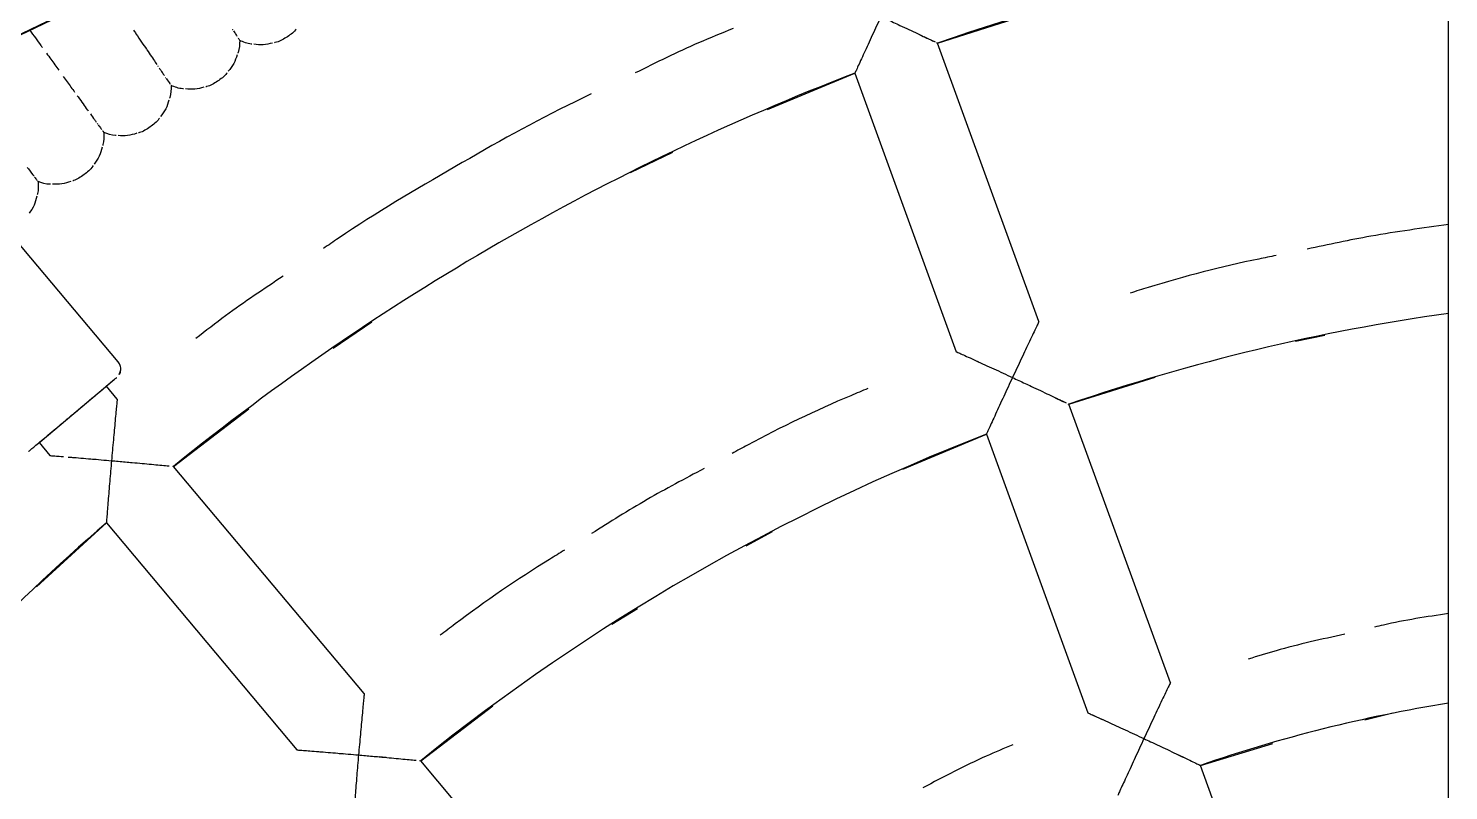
# Model space of a CAD drawing. Extents: x -360 to 379, y -342 to 365.
# Drawn here: x -21.35 to 4.52, y -106.4 to -92.52 of the extents above; entities that cross this region are included whole.
import ezdxf

# ---------------------------------------------------------------- set-up
doc = ezdxf.new("R2010")
doc.units = 0
doc.layers.get('0').update_dxf_attribs({"linetype": 'CONTINUOUS'})

msp = doc.modelspace()

# ---------------------------------------------------------------- linework, layer by layer
at = {"color": 7, "linetype": 'CONTINUOUS'}
for p, q in [((4.517, -282.988), (4.517, 306.012)), ((-23.933, -93.792), (4.517, -80.111)), ((-23.93, -93.799), (4.517, -80.116)), ((-4.793, -92.783), (-3.148, -92.265)), ((-5.158, -92.61), (-5.088, -92.643)), ((-5.043, -92.664), (-4.941, -92.713)), ((-4.914, -92.725), (-4.836, -92.763)), ((-4.812, -92.774), (-4.793, -92.783)), ((-2.945, -97.858), (-4.793, -92.783)), ((-2.945, -97.858), (-4.793, -92.783)), ((-7.89, -93.991), (-6.296, -93.33)), ((-6.296, -93.33), (-4.449, -98.406)), ((-6.296, -93.33), (-4.449, -98.406)), ((-10.384, -95.141), (-9.612, -94.773)), ((-21.182, -95.298), (-21.18, -95.3)), ((-19.714, -98.591), (-21.718, -96.203)), ((-19.714, -98.591), (-21.717, -96.204)), ((-15.797, -98.344), (-15.092, -97.86)), ((1.726, -98.213), (2.261, -98.105)), ((-4.4, -98.428), (-4.397, -98.429)), ((-19.694, -98.819), (-19.668, -98.737)), ((-4.07, -98.579), (-4.043, -98.591)), ((-21.138, -100.047), (-19.943, -99.045)), ((-19.932, -99.035), (-19.781, -98.908)), ((-19.733, -99.269), (-19.93, -99.034)), ((-19.733, -99.269), (-19.93, -99.034)), ((-2.398, -99.362), (-0.825, -98.871)), ((-2.649, -99.243), (-2.526, -99.301)), ((-2.523, -99.303), (-2.448, -99.338)), ((-18.705, -100.495), (-17.336, -99.445)), ((-2.417, -99.353), (-2.398, -99.362)), ((-0.551, -104.438), (-2.398, -99.362)), ((-0.551, -104.438), (-2.398, -99.362)), ((-21.156, -100.062), (-20.959, -100.297)), ((-21.156, -100.062), (-20.959, -100.297)), ((-5.423, -100.544), (-3.902, -99.91)), ((-3.902, -99.91), (-2.054, -104.985)), ((-3.902, -99.91), (-2.054, -104.985)), ((-20.544, -100.331), (-20.513, -100.333)), ((-18.726, -100.492), (-18.705, -100.495)), ((-15.233, -104.632), (-18.705, -100.495)), ((-15.233, -104.632), (-18.705, -100.495)), ((-21.202, -102.688), (-19.93, -101.523)), ((-19.93, -101.523), (-16.459, -105.66)), ((-19.93, -101.523), (-16.459, -105.66)), ((-8.279, -101.941), (-7.8, -101.68)), ((-10.722, -103.367), (-10.256, -103.083)), ((-14.204, -105.858), (-12.894, -104.858)), ((-2.005, -105.007), (-1.854, -105.076)), ((2.992, -105.11), (3.503, -104.988)), ((-16.044, -105.693), (-16.014, -105.696)), ((-0.401, -105.752), (-0.289, -105.805)), ((-0.003, -105.942), (1.316, -105.542)), ((-14.225, -105.856), (-14.204, -105.858)), ((-10.732, -109.995), (-14.204, -105.858)), ((-10.732, -109.995), (-14.204, -105.858)), ((1.844, -111.018), (-0.003, -105.942)), ((1.844, -111.018), (-0.003, -105.942))]:
    msp.add_line(p, q, dxfattribs=at)
at = {"color": 7, "linetype": 'CONTINUOUS', "flags": 128}
for points in [[(-17.631, -92.531), (-17.63, -92.533), (-17.627, -92.537)], [(-17.537, -92.679), (-17.535, -92.682), (-17.535, -92.682)], [(-18.994, -93.198), (-18.992, -93.201), (-18.989, -93.206)], [(-18.852, -93.407), (-18.849, -93.411), (-18.849, -93.412)], [(-20.1, -94.241), (-20.092, -94.253), (-20.085, -94.263)], [(-20.185, -100.361), (-20.152, -100.363), (-20.12, -100.366)], [(-19.458, -100.424), (-19.366, -100.433), (-19.366, -100.433), (-19.366, -100.433)], [(-1.843, -105.081), (-1.808, -105.097), (-1.78, -105.109)], [(-15.687, -105.723), (-15.653, -105.726), (-15.619, -105.729)]]:
    msp.add_lwpolyline(points, dxfattribs=at)
at = {"color": 7, "linetype": 'CONTINUOUS'}
for centre, radius, start, end in [((9.698, -134.586), 44.243, 96.7247, 109.1184), ((10.118, -136.088), 45.8, 111.0009, 128.9991), ((9.732, -134.766), 37.424, 98.0107, 108.9132), ((10.118, -136.088), 38.8, 111.1814, 128.8186), ((10.118, -136.088), 45.8, 131.0009, 148.9991), ((8.788, -131.452), 26.983, 99.1082, 109.0158), ((-18.654, -146.718), 41.097, 84.6703, 84.8435)]:
    msp.add_arc(centre, radius, start, end, dxfattribs=at)
for points, knots in [([(-5.82, -92.299), (-5.874, -92.414), (-5.981, -92.644), (-6.107, -92.917), (-6.194, -93.107), (-6.249, -93.226), (-6.288, -93.313), (-6.293, -93.325), (-6.296, -93.33)], [0, 0, 0, 0, 0.248886, 0.498627, 0.624224, 0.749444, 0.874863, 1, 1, 1, 1]), ([(-5.82, -92.299), (-5.783, -92.316), (-5.668, -92.37), (-5.44, -92.477), (-5.201, -92.589), (-5.016, -92.677), (-4.915, -92.725), (-4.88, -92.742), (-4.87, -92.747)], [0, 0, 0, 0, 0.10044, 0.31325, 0.624187, 0.780397, 0.937099, 1, 1, 1, 1]), ([(-21.325, -92.546), (-21.255, -92.643), (-21.174, -92.754), (-21.104, -92.852), (-21.094, -92.865)], [0, 0, 0, 0, 0.867899, 1, 1, 1, 1]), ([(-19.436, -92.546), (-19.421, -92.569), (-19.332, -92.7), (-19.252, -92.818), (-19.198, -92.897), (-19.198, -92.898)], [0, 0, 0, 0, 0.169057, 0.994589, 1, 1, 1, 1]), ([(-17.614, -92.559), (-17.598, -92.583), (-17.57, -92.628), (-17.556, -92.649), (-17.551, -92.658)], [0, 0, 0, 0, 0.554388, 1, 1, 1, 1]), ([(-16.476, -92.532), (-16.479, -92.536), (-16.525, -92.599), (-16.593, -92.641), (-16.656, -92.681)], [0, 0, 0, 0, 0.061307, 1, 1, 1, 1]), ([(-8.515, -92.518), (-8.726, -92.603), (-9.331, -92.847), (-9.915, -93.138), (-10.296, -93.327)], [0, 0, 0, 0, 0.3486, 1, 1, 1, 1]), ([(-17.502, -92.734), (-17.503, -92.809), (-17.505, -92.889), (-17.534, -92.961), (-17.536, -92.965)], [0, 0, 0, 0, 0.941576, 1, 1, 1, 1]), ([(-17.532, -92.687), (-17.527, -92.694), (-17.504, -92.73), (-17.503, -92.732), (-17.502, -92.734)], [0, 0, 0, 0, 0.1953673, 1, 1, 1, 1]), ([(-17.278, -92.801), (-17.283, -92.801), (-17.361, -92.797), (-17.433, -92.765), (-17.502, -92.734)], [0, 0, 0, 0, 0.0584237, 1, 1, 1, 1]), ([(-16.905, -92.782), (-16.961, -92.796), (-17.072, -92.824), (-17.187, -92.81), (-17.244, -92.803)], [0, 0, 0, 0, 0.49715, 1, 1, 1, 1]), ([(-16.656, -92.681), (-16.72, -92.72), (-16.789, -92.761), (-16.865, -92.775), (-16.87, -92.776)], [0, 0, 0, 0, 0.938693, 1, 1, 1, 1]), ([(-21.019, -92.969), (-20.967, -93.04), (-20.887, -93.151), (-20.82, -93.245), (-20.796, -93.278)], [0, 0, 0, 0, 0.645014, 1, 1, 1, 1]), ([(-19.192, -92.906), (-19.137, -92.988), (-19.069, -93.087), (-19.022, -93.157), (-19.013, -93.17)], [0, 0, 0, 0, 0.8222973, 1, 1, 1, 1]), ([(-17.548, -92.997), (-17.566, -93.052), (-17.602, -93.161), (-17.674, -93.251), (-17.711, -93.295)], [0, 0, 0, 0, 0.5028497, 1, 1, 1, 1]), ([(-18.968, -93.236), (-18.949, -93.265), (-18.91, -93.323), (-18.886, -93.358), (-18.874, -93.376)], [0, 0, 0, 0, 0.493633, 1, 1, 1, 1]), ([(-17.731, -93.324), (-17.734, -93.328), (-17.779, -93.392), (-17.845, -93.437), (-17.907, -93.478)], [0, 0, 0, 0, 0.061307, 1, 1, 1, 1]), ([(-20.714, -93.392), (-20.691, -93.424), (-20.614, -93.53), (-20.552, -93.616), (-20.508, -93.676)], [0, 0, 0, 0, 0.300012, 1, 1, 1, 1]), ([(-18.841, -93.423), (-18.835, -93.432), (-18.799, -93.486), (-18.775, -93.52), (-18.769, -93.529), (-18.769, -93.529)], [0, 0, 0, 0, 0.165914, 0.999845, 1, 1, 1, 1]), ([(-18.751, -93.556), (-18.75, -93.631), (-18.75, -93.71), (-18.777, -93.783), (-18.778, -93.788)], [0, 0, 0, 0, 0.941576, 1, 1, 1, 1]), ([(-18.526, -93.616), (-18.53, -93.616), (-18.608, -93.614), (-18.682, -93.584), (-18.751, -93.556)], [0, 0, 0, 0, 0.058424, 1, 1, 1, 1]), ([(-18.153, -93.586), (-18.208, -93.602), (-18.319, -93.633), (-18.434, -93.623), (-18.491, -93.617)], [0, 0, 0, 0, 0.49715, 1, 1, 1, 1]), ([(-17.907, -93.478), (-17.97, -93.519), (-18.037, -93.562), (-18.114, -93.578), (-18.119, -93.579)], [0, 0, 0, 0, 0.938693, 1, 1, 1, 1]), ([(-20.46, -93.744), (-20.455, -93.751), (-20.383, -93.85), (-20.316, -93.943), (-20.267, -94.011), (-20.262, -94.018)], [0, 0, 0, 0, 0.062118, 0.898551, 1, 1, 1, 1]), ([(-18.79, -93.82), (-18.806, -93.875), (-18.839, -93.986), (-18.909, -94.077), (-18.943, -94.123)], [0, 0, 0, 0, 0.50285, 1, 1, 1, 1]), ([(-11.098, -93.709), (-11.196, -93.756), (-12.046, -94.158), (-13.585, -95.034), (-15.113, -95.929), (-15.886, -96.464), (-15.976, -96.526)], [0, 0, 0, 0, 0.058113, 0.5, 0.941887, 1, 1, 1, 1]), ([(-20.221, -94.074), (-20.194, -94.112), (-20.151, -94.171), (-20.124, -94.208), (-20.115, -94.221)], [0, 0, 0, 0, 0.632629, 1, 1, 1, 1]), ([(-18.963, -94.152), (-18.966, -94.156), (-19.009, -94.221), (-19.074, -94.268), (-19.135, -94.311)], [0, 0, 0, 0, 0.061307, 1, 1, 1, 1]), ([(-20.079, -94.27), (-20.069, -94.284), (-20.038, -94.328), (-20.024, -94.347), (-20.014, -94.36)], [0, 0, 0, 0, 0.308106, 1, 1, 1, 1]), ([(-19.999, -94.381), (-19.998, -94.383), (-19.977, -94.412), (-19.976, -94.413), (-19.976, -94.414)], [0, 0, 0, 0, 0.072098, 1, 1, 1, 1]), ([(-19.976, -94.414), (-19.973, -94.488), (-19.97, -94.568), (-19.995, -94.642), (-19.996, -94.646)], [0, 0, 0, 0, 0.941576, 1, 1, 1, 1]), ([(-19.749, -94.467), (-19.753, -94.467), (-19.831, -94.468), (-19.906, -94.44), (-19.976, -94.414)], [0, 0, 0, 0, 0.058424, 1, 1, 1, 1]), ([(-19.135, -94.311), (-19.196, -94.354), (-19.262, -94.399), (-19.338, -94.417), (-19.343, -94.418)], [0, 0, 0, 0, 0.938693, 1, 1, 1, 1]), ([(-19.377, -94.427), (-19.432, -94.444), (-19.542, -94.478), (-19.657, -94.471), (-19.715, -94.467)], [0, 0, 0, 0, 0.49715, 1, 1, 1, 1]), ([(-20.007, -94.679), (-20.022, -94.734), (-20.051, -94.846), (-20.118, -94.939), (-20.152, -94.986)], [0, 0, 0, 0, 0.50285, 1, 1, 1, 1]), ([(-21.371, -95.051), (-21.364, -95.06), (-21.312, -95.128), (-21.272, -95.18), (-21.252, -95.207), (-21.251, -95.208)], [0, 0, 0, 0, 0.1197603, 0.9588207, 1, 1, 1, 1]), ([(-20.337, -95.18), (-20.398, -95.224), (-20.462, -95.271), (-20.538, -95.291), (-20.542, -95.293)], [0, 0, 0, 0, 0.938693, 1, 1, 1, 1]), ([(-20.171, -95.016), (-20.173, -95.02), (-20.214, -95.086), (-20.278, -95.135), (-20.337, -95.18)], [0, 0, 0, 0, 0.061307, 1, 1, 1, 1]), ([(-21.24, -95.223), (-21.221, -95.247), (-21.196, -95.279), (-21.191, -95.286), (-21.19, -95.287)], [0, 0, 0, 0, 0.747896, 1, 1, 1, 1]), ([(-21.175, -95.306), (-21.17, -95.381), (-21.165, -95.46), (-21.188, -95.535), (-21.189, -95.539)], [0, 0, 0, 0, 0.941576, 1, 1, 1, 1]), ([(-20.947, -95.354), (-20.951, -95.354), (-21.029, -95.356), (-21.104, -95.331), (-21.175, -95.306)], [0, 0, 0, 0, 0.0584237, 1, 1, 1, 1]), ([(-20.577, -95.302), (-20.631, -95.321), (-20.74, -95.358), (-20.855, -95.355), (-20.913, -95.353)], [0, 0, 0, 0, 0.49715, 1, 1, 1, 1]), ([(-21.199, -95.572), (-21.212, -95.629), (-21.238, -95.741), (-21.302, -95.836), (-21.334, -95.884)], [0, 0, 0, 0, 0.50285, 1, 1, 1, 1]), ([(4.517, -96.09), (4.044, -96.154), (3.181, -96.271), (2.329, -96.454), (1.943, -96.537)], [0, 0, 0, 0, 0.54742, 1, 1, 1, 1]), ([(1.376, -96.653), (1.271, -96.674), (0.485, -96.831), (-0.403, -97.06), (-1.174, -97.303), (-1.282, -97.338)], [0, 0, 0, 0, 0.1171608, 0.8760291, 1, 1, 1, 1]), ([(-16.708, -97.029), (-17.062, -97.264), (-17.606, -97.625), (-18.12, -98.027), (-18.299, -98.167)], [0, 0, 0, 0, 0.6514, 1, 1, 1, 1]), ([(-2.945, -97.858), (-2.948, -97.864), (-2.954, -97.875), (-2.993, -97.958), (-3.048, -98.072), (-3.136, -98.258), (-3.265, -98.531), (-3.372, -98.761), (-3.426, -98.876)], [0, 0, 0, 0, 0.124935, 0.250248, 0.367914, 0.500167, 0.749506, 1, 1, 1, 1]), ([(-4.449, -98.406), (-4.443, -98.408), (-4.432, -98.414), (-4.349, -98.451), (-4.233, -98.504), (-4.045, -98.59), (-3.77, -98.716), (-3.541, -98.823), (-3.426, -98.876)], [0, 0, 0, 0, 0.125163, 0.25056, 0.368445, 0.501394, 0.751117, 1, 1, 1, 1]), ([(-19.693, -98.815), (-19.692, -98.814), (-19.674, -98.793), (-19.665, -98.737), (-19.67, -98.657), (-19.7, -98.613), (-19.714, -98.591)], [0, 0, 0, 0, 0.0176396, 0.3450931, 0.6725465, 1, 1, 1, 1]), ([(-3.426, -98.876), (-3.48, -98.992), (-3.587, -99.222), (-3.713, -99.496), (-3.8, -99.686), (-3.854, -99.805), (-3.894, -99.892), (-3.899, -99.904), (-3.902, -99.91)], [0, 0, 0, 0, 0.248887, 0.498629, 0.624225, 0.749445, 0.874865, 1, 1, 1, 1]), ([(-3.426, -98.876), (-3.388, -98.894), (-3.272, -98.948), (-3.044, -99.055), (-2.807, -99.167), (-2.622, -99.256), (-2.52, -99.304), (-2.485, -99.321), (-2.475, -99.325)], [0, 0, 0, 0, 0.103448, 0.313263, 0.624205, 0.78043, 0.937133, 1, 1, 1, 1]), ([(-19.733, -99.269), (-19.734, -99.275), (-19.735, -99.287), (-19.744, -99.378), (-19.756, -99.505), (-19.775, -99.71), (-19.803, -100.011), (-19.825, -100.264), (-19.836, -100.391)], [0, 0, 0, 0, 0.124921, 0.250243, 0.367898, 0.500274, 0.749472, 1, 1, 1, 1]), ([(-6.058, -99.076), (-6.163, -99.119), (-6.909, -99.428), (-7.737, -99.824), (-8.44, -100.208), (-8.534, -100.26)], [0, 0, 0, 0, 0.123971, 0.882839, 1, 1, 1, 1]), ([(-20.959, -100.297), (-20.953, -100.298), (-20.94, -100.299), (-20.847, -100.306), (-20.767, -100.312), (-20.715, -100.317), (-20.712, -100.317)], [0, 0, 0, 0, 0.331442, 0.663512, 0.975594, 1, 1, 1, 1]), ([(-20.625, -100.324), (-20.604, -100.326), (-20.483, -100.335), (-20.212, -100.358), (-19.961, -100.38), (-19.836, -100.391)], [0, 0, 0, 0, 0.095976, 0.54875, 1, 1, 1, 1]), ([(-19.836, -100.391), (-19.847, -100.517), (-19.869, -100.77), (-19.894, -101.07), (-19.911, -101.278), (-19.921, -101.408), (-19.929, -101.504), (-19.93, -101.517), (-19.93, -101.523)], [0, 0, 0, 0, 0.248886, 0.498627, 0.624224, 0.749444, 0.874863, 1, 1, 1, 1]), ([(-19.836, -100.391), (-19.795, -100.394), (-19.668, -100.405), (-19.418, -100.428), (-19.155, -100.452), (-18.951, -100.471), (-18.839, -100.482), (-18.801, -100.485), (-18.789, -100.486)], [0, 0, 0, 0, 0.1004393, 0.3132478, 0.6241839, 0.7803922, 0.9370938, 1, 1, 1, 1]), ([(-11.585, -102.021), (-11.676, -102.077), (-12.361, -102.493), (-13.117, -103.012), (-13.758, -103.504), (-13.848, -103.573)], [0, 0, 0, 0, 0.117161, 0.876029, 1, 1, 1, 1]), ([(4.517, -103.176), (4.119, -103.235), (3.666, -103.303), (3.222, -103.411), (3.167, -103.424)], [0, 0, 0, 0, 0.878148, 1, 1, 1, 1]), ([(2.628, -103.553), (2.208, -103.644), (1.615, -103.773), (1.037, -103.954), (0.869, -104.006)], [0, 0, 0, 0, 0.709657, 1, 1, 1, 1]), ([(-0.551, -104.438), (-0.553, -104.444), (-0.559, -104.455), (-0.598, -104.537), (-0.653, -104.651), (-0.741, -104.836), (-0.871, -105.109), (-0.978, -105.339), (-1.032, -105.454)], [0, 0, 0, 0, 0.124935, 0.250247, 0.368007, 0.500187, 0.749499, 1, 1, 1, 1]), ([(-15.233, -104.632), (-15.234, -104.638), (-15.235, -104.651), (-15.244, -104.742), (-15.256, -104.868), (-15.275, -105.073), (-15.303, -105.374), (-15.326, -105.627), (-15.337, -105.753)], [0, 0, 0, 0, 0.1252, 0.250731, 0.368548, 0.501, 0.750383, 1, 1, 1, 1]), ([(-2.054, -104.985), (-2.049, -104.988), (-2.037, -104.993), (-1.954, -105.03), (-1.838, -105.083), (-1.651, -105.168), (-1.376, -105.294), (-1.147, -105.401), (-1.032, -105.454)], [0, 0, 0, 0, 0.125166, 0.25056, 0.368494, 0.501397, 0.751118, 1, 1, 1, 1]), ([(-1.032, -105.454), (-1.086, -105.57), (-1.193, -105.8), (-1.318, -106.074), (-1.405, -106.265), (-1.459, -106.384), (-1.499, -106.471), (-1.504, -106.483), (-1.507, -106.489)], [0, 0, 0, 0, 0.248888, 0.498633, 0.624226, 0.749446, 0.874869, 1, 1, 1, 1]), ([(-1.032, -105.454), (-0.992, -105.473), (-0.94, -105.498), (-0.824, -105.551), (-0.637, -105.64), (-0.414, -105.745), (-0.225, -105.835), (-0.107, -105.892), (-0.021, -105.933), (-0.009, -105.939), (-0.003, -105.942)], [0, 0, 0, 0, 0.087569, 0.112653, 0.250607, 0.499278, 0.624231, 0.74955, 0.874927, 1, 1, 1, 1]), ([(-16.459, -105.66), (-16.452, -105.661), (-16.44, -105.662), (-16.349, -105.669), (-16.222, -105.679), (-16.017, -105.695), (-15.716, -105.72), (-15.463, -105.742), (-15.337, -105.753)], [0, 0, 0, 0, 0.125148, 0.250569, 0.368227, 0.500885, 0.749725, 1, 1, 1, 1]), ([(-15.337, -105.753), (-15.348, -105.879), (-15.37, -106.133), (-15.394, -106.433), (-15.411, -106.641), (-15.421, -106.771), (-15.428, -106.867), (-15.429, -106.88), (-15.43, -106.886)], [0, 0, 0, 0, 0.2488867, 0.4986295, 0.6242245, 0.749445, 0.874865, 1, 1, 1, 1]), ([(-15.337, -105.753), (-15.295, -105.757), (-15.168, -105.768), (-14.918, -105.79), (-14.656, -105.814), (-14.451, -105.834), (-14.339, -105.845), (-14.3, -105.848), (-14.289, -105.85)], [0, 0, 0, 0, 0.103146, 0.311157, 0.622865, 0.779621, 0.935911, 1, 1, 1, 1]), ([(-3.419, -105.567), (-3.582, -105.635), (-4.141, -105.868), (-4.677, -106.15), (-5.058, -106.351)], [0, 0, 0, 0, 0.290343, 1, 1, 1, 1])]:
    msp.add_open_spline(points, degree=3, knots=knots, dxfattribs=at)
for points in [[(-21.348, -100.223), (-21.345, -100.22), (-21.339, -100.215), (-21.291, -100.175), (-21.216, -100.113), (-21.116, -100.028), (-20.993, -99.925), (-20.853, -99.808), (-20.701, -99.68), (-20.543, -99.548), (-20.385, -99.415), (-20.233, -99.288), (-20.094, -99.171), (-19.971, -99.068), (-19.87, -98.983), (-19.796, -98.921), (-19.748, -98.881), (-19.742, -98.875), (-19.739, -98.873)], [(-9.043, -100.536), (-9.392, -100.72), (-10.09, -101.088), (-10.757, -101.508), (-11.091, -101.718)]]:
    msp.add_open_spline(points, degree=3, dxfattribs=at)

doc.saveas('drawing.dxf')
